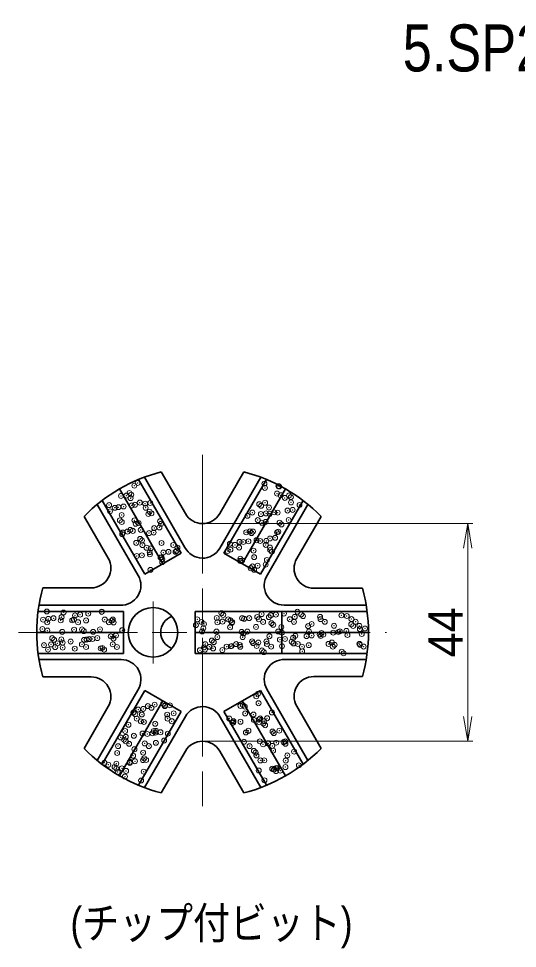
# Model space of a CAD drawing. Units: millimetres at full size, sheet at 1:2; details may follow other scales. Extents: x 2182 to 3862, y 1111 to 2299.
# Drawn here: x 3537.8 to 3638.5, y 1387.1 to 1575 of the extents above; entities that cross this region are included whole.
import ezdxf
from ezdxf.enums import TextEntityAlignment as Align

# ---------------------------------------------------------------- set-up
doc = ezdxf.new("R2010")
doc.units = ezdxf.units.MM
doc.header["$LTSCALE"] = 2
doc.header["$PDMODE"] = 32
doc.header["$PDSIZE"] = 1
doc.linetypes.add('CHAIN', pattern=[18.5, 12, -1.5, 3.5, -1.5])
for name, color, linetype, lineweight in [('1 外形線', 7, 'Continuous', 35), ('2 細い実線', 3, 'Continuous', 20), ('4 中心線', 1, 'CHAIN', 15), ('6 寸法線', 4, 'Continuous', 13), ('7 枠・タイトル', 7, 'Continuous', 13)]:
    doc.layers.add(name, color=color, linetype=linetype, lineweight=lineweight)
doc.layers.add('9文字', color=7, linetype='Continuous')
doc.styles.add('ＭＳ Ｐゴシック', font='')
doc.styles.get('ＭＳ Ｐゴシック').set_extended_font_data('MS PGothic')

# ---------------------------------------------------------------- blocks, each defined once
blk = doc.blocks.new('open_arrow')
at = {"color": 0, "linetype": 'Continuous', "lineweight": -2}
blk.add_lwpolyline([(7.5, 1.25), (0, 0), (7.5, -1.25)], dxfattribs=at)

msp = doc.modelspace()

# ---------------------------------------------------------------- linework, layer by layer
at = {"layer": '1 外形線'}
for p, q in [((3566.591, 1483.434), (3571.467, 1474.989)), ((3583.271, 1483.434), (3578.395, 1474.989)), ((3561.997, 1481.892), (3570.612, 1466.971)), ((3563.171, 1482.357), (3571.374, 1468.15)), ((3586.691, 1482.357), (3578.396, 1467.991)), ((3587.865, 1481.892), (3579.25, 1466.971)), ((3558.181, 1480.001), (3566.931, 1464.846)), ((3591.681, 1480.001), (3582.931, 1464.846)), ((3554.636, 1477.642), (3563.25, 1462.721)), ((3595.226, 1477.642), (3586.612, 1462.721)), ((3553.645, 1476.857), (3561.939, 1462.491)), ((3596.217, 1476.857), (3588.014, 1462.65)), ((3551.003, 1474.434), (3555.878, 1465.989)), ((3598.859, 1474.434), (3593.936, 1465.908)), ((3563.25, 1462.721), (3570.612, 1466.971)), ((3579.25, 1466.971), (3586.612, 1462.721)), ((3542.663, 1459.989), (3552.414, 1459.989)), ((3607.222, 1459.908), (3597.401, 1459.908)), ((3541.886, 1456.489), (3558.291, 1456.489)), ((3607.976, 1456.489), (3591.388, 1456.489)), ((3541.702, 1455.239), (3558.931, 1455.239)), ((3558.931, 1446.739), (3558.931, 1455.239)), ((3573.431, 1455.239), (3573.431, 1446.739)), ((3608.16, 1455.239), (3573.431, 1455.239)), ((3590.931, 1455.239), (3590.931, 1446.739)), ((3541.431, 1450.989), (3558.931, 1450.989)), ((3590.931, 1450.989), (3573.431, 1450.989)), ((3608.431, 1450.989), (3590.931, 1450.989)), ((3541.702, 1446.739), (3558.931, 1446.739)), ((3541.886, 1445.489), (3558.474, 1445.489)), ((3608.16, 1446.739), (3573.431, 1446.739)), ((3607.976, 1445.489), (3591.571, 1445.489)), ((3542.663, 1441.989), (3552.414, 1441.989)), ((3607.222, 1442.071), (3597.401, 1442.071)), ((3596.217, 1425.121), (3587.923, 1439.487)), ((3553.645, 1425.121), (3561.848, 1439.329)), ((3554.636, 1424.337), (3563.25, 1439.258)), ((3570.612, 1435.008), (3563.25, 1439.258)), ((3586.612, 1439.258), (3579.25, 1435.008)), ((3595.226, 1424.337), (3586.612, 1439.258)), ((3551.003, 1427.544), (3555.878, 1435.989)), ((3558.181, 1421.977), (3566.931, 1437.133)), ((3591.681, 1421.977), (3582.931, 1437.133)), ((3598.859, 1427.544), (3593.936, 1436.071)), ((3561.997, 1420.087), (3570.612, 1435.008)), ((3563.171, 1419.621), (3571.466, 1433.987)), ((3586.691, 1419.621), (3578.488, 1433.829)), ((3587.865, 1420.087), (3579.25, 1435.008)), ((3566.591, 1418.544), (3571.467, 1426.989)), ((3583.271, 1418.544), (3578.395, 1426.989))]:
    msp.add_line(p, q, dxfattribs=at)
msp.add_circle((3564.931, 1450.989), 5, dxfattribs=at)
for centre, radius, start, end in [((3574.931, 1450.989), 33.5, 104.41559, 135.58429), ((3574.931, 1450.989), 33.5, 44.41571, 75.58441), ((3574.931, 1476.989), 4, 210, 330), ((3574.929, 1469.993), 4.004, 207.41659, 330), ((3552.414, 1463.989), 4, 270, 30), ((3597.401, 1463.908), 4, 150, 270), ((3558.472, 1460.489), 4.004, 267.41659, 30), ((3591.388, 1460.493), 4.004, 147.41659, 270), ((3574.931, 1450.989), 33.5, 164.41554, 195.58423), ((3574.931, 1450.989), 33.5, 344.56055, 15.43968), ((3569.931, 1450.989), 3.447, 110.16589, 249.83411), ((3558.474, 1441.485), 4.004, 327.41659, 90), ((3591.39, 1441.489), 4.004, 87.41659, 210), ((3552.414, 1437.989), 4, 330, 90), ((3597.401, 1438.071), 4, 90, 210), ((3574.933, 1431.985), 4.004, 27.41659, 150), ((3574.931, 1424.989), 4, 30, 150), ((3574.931, 1450.989), 33.5, 224.41559, 255.58429), ((3574.931, 1450.989), 33.5, 284.41571, 315.58441)]:
    msp.add_arc(centre, radius, start, end, dxfattribs=at)
at = {"layer": '2 細い実線'}
for p in [(3561.157, 1480.634), (3561.819, 1481.182), (3587.428, 1481.041), (3590.243, 1480.542), (3590.403, 1480.481), (3558.46, 1478.564), (3559.554, 1478.646), (3560.146, 1479.148), (3560.515, 1478.81), (3587.527, 1480.185), (3589.966, 1479.038), (3590.696, 1478.702), (3592.394, 1478.657), (3556.048, 1476.714), (3560.398, 1478.108), (3560.609, 1476.641), (3561.283, 1476.78), (3562.255, 1477.216), (3563.325, 1476.998), (3564.366, 1477.136), (3586.382, 1476.902), (3586.75, 1476.564), (3587.554, 1477.187), (3591.539, 1478.165), (3592.763, 1478.319), (3592.789, 1477.254), (3594.503, 1476.725), (3556.243, 1475.46), (3557.206, 1476.163), (3557.942, 1476.29), (3558.585, 1474.711), (3558.983, 1476.427), (3563.434, 1476.174), (3563.987, 1474.905), (3564.246, 1475.392), (3564.614, 1475.054), (3584.976, 1475.209), (3586.704, 1474.898), (3587.745, 1475.035), (3588.347, 1476.219), (3588.49, 1474.969), (3589.371, 1475.249), (3590.092, 1475.184), (3592.087, 1475.607), (3593.128, 1475.744), (3558.233, 1473.636), (3558.602, 1473.299), (3561.17, 1473.637), (3561.409, 1472.927), (3562.013, 1473.1), (3566.354, 1473.46), (3566.525, 1472.902), (3583.987, 1474.54), (3586.083, 1473.683), (3586.926, 1473.145), (3587.68, 1473.334), (3590.481, 1473.145), (3590.85, 1472.807), (3592.311, 1473.694), (3558.821, 1471.155), (3559.786, 1471.354), (3560.342, 1471.704), (3560.827, 1471.491), (3562.453, 1471.705), (3564.113, 1471.052), (3565.049, 1471.166), (3565.169, 1472.063), (3566.21, 1472.2), (3583.734, 1471.2), (3584.469, 1471.39), (3584.837, 1471.052), (3585.102, 1471.355), (3589.962, 1471.211), (3590.218, 1471.331), (3558.711, 1470.857), (3561.535, 1469.073), (3562.333, 1469.88), (3562.701, 1469.542), (3566.651, 1469.049), (3582.404, 1469.285), (3583.164, 1469.254), (3584.205, 1469.391), (3585.831, 1469.605), (3586.577, 1469.458), (3587.806, 1469.48), (3588.548, 1469.962), (3589.589, 1470.099), (3562.785, 1468.629), (3563.628, 1468.092), (3564.239, 1467.198), (3564.441, 1467.948), (3567.013, 1467.127), (3568.054, 1467.264), (3569.013, 1468.641), (3569.474, 1467.265), (3569.68, 1467.478), (3569.857, 1468.103), (3579.992, 1467.435), (3580.447, 1468.896), (3580.565, 1467.702), (3581.47, 1468.663), (3582.313, 1468.126), (3585.228, 1467.502), (3587.698, 1468.674), (3588.541, 1468.137), (3588.568, 1467.634), (3588.937, 1467.296), (3561.63, 1466.419), (3562.671, 1466.556), (3564.297, 1466.77), (3566.432, 1466.124), (3566.665, 1466.158), (3566.801, 1465.786), (3582.53, 1465.432), (3582.556, 1465.878), (3582.924, 1465.54), (3585.349, 1466.192), (3587.932, 1465.626), (3564.4, 1463.621), (3566.777, 1465.195), (3584.664, 1463.946), (3585.008, 1464.318), (3585.354, 1463.648), (3586.049, 1464.455), (3587.675, 1464.669), (3543.462, 1455.205), (3546.451, 1454.064), (3546.851, 1455.008), (3549.167, 1454.421), (3550.208, 1454.558), (3551.834, 1454.772), (3554.551, 1455.13), (3554.603, 1455.169), (3578.73, 1454.855), (3579.098, 1454.517), (3585.979, 1454.089), (3586.851, 1454.678), (3588.31, 1454.065), (3588.696, 1454.447), (3589.737, 1454.584), (3591.363, 1454.798), (3593.545, 1454.132), (3594.079, 1455.156), (3594.854, 1454.609), (3595.222, 1454.272), (3598.661, 1454.108), (3602.974, 1454.433), (3604.063, 1454.302), (3542.718, 1453.559), (3543.561, 1453.022), (3543.784, 1453.713), (3544.825, 1453.85), (3546.286, 1453.422), (3548.591, 1453.414), (3548.946, 1453.571), (3549.789, 1453.033), (3551.402, 1453.397), (3555.174, 1453.582), (3556.017, 1453.045), (3556.594, 1453.345), (3556.804, 1453.592), (3556.962, 1453.007), (3573.586, 1452.458), (3573.859, 1453.616), (3574.702, 1453.079), (3575.212, 1452.672), (3577.792, 1453.895), (3577.929, 1453.03), (3578.97, 1453.167), (3580.087, 1453.627), (3580.596, 1453.381), (3580.838, 1452.923), (3580.931, 1453.09), (3582.908, 1453.871), (3583.312, 1453.738), (3584.353, 1453.875), (3586.316, 1453.639), (3587.159, 1453.101), (3588.841, 1452.854), (3589.21, 1452.516), (3592.544, 1453.65), (3593.387, 1453.113), (3596.249, 1452.257), (3596.962, 1452.677), (3598.772, 1453.661), (3599.615, 1453.124), (3601.485, 1452.324), (3604.965, 1452.608), (3605, 1453.673), (3605.334, 1452.271), (3605.844, 1453.135), (3606.601, 1452.299), (3542.579, 1451.659), (3543.588, 1451.352), (3546.597, 1451.088), (3548.99, 1451.546), (3550.581, 1451.59), (3550.95, 1451.252), (3552.825, 1451.099), (3554.225, 1451.613), (3557.436, 1450.332), (3558.702, 1451.413), (3574.826, 1451.167), (3575.095, 1451.826), (3577.739, 1451.144), (3580.496, 1452.02), (3582.829, 1451.099), (3583.198, 1450.761), (3583.967, 1451.156), (3585.732, 1452.087), (3590.195, 1451.167), (3590.848, 1452.062), (3590.95, 1450.922), (3593.671, 1450.279), (3595.923, 1450.22), (3596.423, 1451.178), (3596.965, 1450.357), (3598.59, 1450.571), (3598.787, 1450.254), (3598.953, 1450.853), (3599.321, 1450.515), (3601.307, 1450.929), (3602.348, 1451.066), (3602.652, 1451.19), (3603.974, 1451.28), (3604.189, 1450.449), (3606.691, 1451.638), (3607.074, 1450.676), (3607.732, 1451.775), (3542.911, 1448.419), (3544.333, 1448.551), (3544.569, 1449.835), (3544.938, 1449.497), (3545.628, 1448.777), (3546.412, 1449.568), (3546.669, 1448.914), (3548.295, 1449.128), (3550.561, 1448.562), (3551.011, 1449.486), (3551.528, 1449.543), (3552.052, 1449.623), (3552.69, 1449.658), (3553.678, 1449.837), (3556.395, 1450.195), (3556.789, 1448.574), (3556.93, 1449.738), (3575.474, 1448.608), (3576.817, 1449.343), (3577.185, 1449.006), (3577.918, 1450.042), (3581.702, 1448.619), (3582.44, 1448.445), (3583.034, 1450.017), (3584.938, 1449.167), (3585.156, 1448.803), (3586.197, 1448.94), (3587.823, 1449.154), (3587.931, 1448.63), (3588.436, 1450.212), (3590.54, 1449.512), (3591.581, 1449.649), (3592.941, 1449.098), (3593.207, 1449.863), (3593.309, 1448.76), (3594.159, 1448.642), (3596.375, 1448.403), (3600.387, 1448.653), (3601.061, 1448.921), (3601.611, 1448.47), (3606.616, 1448.664), (3606.727, 1448.446), (3543.714, 1447.498), (3545.176, 1448.014), (3546.678, 1447.902), (3549.116, 1447.693), (3551.404, 1448.025), (3554.351, 1447.76), (3554.681, 1447.834), (3555.049, 1447.496), (3557.633, 1448.036), (3574.389, 1447.385), (3575.221, 1447.972), (3575.43, 1447.522), (3576.318, 1448.07), (3577.056, 1447.736), (3578.925, 1447.411), (3579.773, 1448.094), (3580.622, 1448.167), (3580.814, 1448.231), (3582.546, 1448.082), (3585.858, 1448.233), (3586.928, 1447.342), (3587.297, 1447.005), (3588.774, 1448.093), (3590.974, 1448.209), (3595.002, 1448.104), (3595.049, 1447.166), (3601.231, 1448.116), (3603.052, 1447.097), (3603.421, 1446.759), (3607.459, 1448.127), (3585.776, 1438.065), (3586.128, 1438.574), (3561.927, 1435.388), (3562.968, 1435.525), (3563.899, 1436.086), (3564.594, 1435.739), (3565.247, 1436.369), (3566.979, 1436.565), (3567.31, 1436.097), (3567.347, 1436.227), (3568.351, 1436.234), (3582.584, 1436.12), (3583.102, 1436.319), (3583.471, 1435.981), (3586.235, 1436.672), (3560.966, 1434.809), (3561.335, 1434.472), (3561.635, 1433.549), (3562.669, 1434.39), (3567.785, 1434.366), (3567.863, 1433.56), (3569.087, 1434.633), (3580.32, 1433.583), (3583.538, 1434.603), (3585.211, 1434.387), (3586.346, 1433.424), (3586.548, 1433.594), (3587.972, 1433.639), (3588.94, 1434.797), (3559.971, 1432.32), (3562.479, 1433.012), (3563.075, 1432.877), (3565.373, 1432.515), (3568.707, 1433.023), (3580.962, 1432.716), (3581.126, 1432.752), (3581.163, 1433.046), (3582.588, 1432.93), (3585.305, 1433.287), (3586.361, 1432.819), (3587.202, 1432.563), (3587.392, 1433.057), (3587.57, 1432.225), (3558.387, 1429.744), (3559.286, 1431.066), (3559.428, 1429.881), (3561.054, 1430.095), (3562.795, 1430.537), (3563.771, 1430.452), (3564.812, 1430.589), (3565.066, 1431.053), (3565.434, 1430.715), (3565.515, 1431.078), (3566.438, 1430.803), (3567.911, 1430.512), (3583.664, 1430.749), (3584.2, 1431.112), (3589.066, 1430.944), (3589.31, 1430.631), (3590.428, 1431.123), (3557.865, 1427.992), (3559.053, 1429.298), (3559.422, 1428.96), (3560.097, 1428.467), (3563.25, 1428.541), (3564.094, 1428.004), (3565.499, 1428.661), (3567.174, 1429.121), (3583.298, 1428.875), (3584.432, 1427.994), (3586.487, 1428.965), (3587.149, 1428.352), (3588.164, 1428.586), (3588.19, 1428.489), (3589.007, 1428.049), (3589.816, 1428.703), (3591.301, 1428.807), (3591.604, 1428.941), (3591.669, 1428.469), (3557.686, 1426.616), (3560.902, 1426.058), (3561.162, 1427.366), (3562.921, 1426.683), (3585.289, 1427.051), (3585.657, 1426.713), (3585.815, 1426.103), (3589.192, 1427.09), (3592.043, 1426.115), (3593.409, 1426.874), (3555.107, 1424.638), (3555.889, 1424.236), (3557.515, 1424.45), (3560.223, 1424.613), (3560.231, 1424.808), (3561.272, 1424.945), (3562.898, 1425.159), (3563.153, 1425.541), (3563.521, 1425.204), (3586.613, 1425.111), (3587.397, 1425.119), (3591.73, 1425.087), (3594.376, 1424.125), (3557.14, 1423.786), (3557.509, 1423.448), (3557.812, 1422.763), (3558.637, 1423.521), (3559.481, 1422.984), (3563.047, 1422.829), (3586.276, 1423.059), (3588.993, 1423.416), (3589.318, 1423.236), (3589.388, 1423.295), (3589.756, 1422.957), (3589.779, 1423.578), (3590.034, 1423.553), (3590.622, 1423.041), (3591.66, 1423.767), (3559.249, 1421.854), (3562.517, 1421.05), (3587.43, 1421.095)]:
    msp.add_point(p, dxfattribs=at)
at = {"layer": '4 中心線'}
for p, q in [((3574.931, 1486.874), (3574.931, 1415.104)), ((3564.931, 1457.248), (3564.931, 1444.73)), ((3537.777, 1450.989), (3612.085, 1450.989))]:
    msp.add_line(p, q, dxfattribs=at)
at = {"layer": '6 寸法線'}
for p, q in [((3574.993, 1472.989), (3629.492, 1472.989)), ((3628.492, 1472.989), (3628.492, 1428.989)), ((3574.993, 1428.989), (3629.492, 1428.989))]:
    msp.add_line(p, q, dxfattribs=at)

# ---------------------------------------------------------------- block references
at = {"layer": '6 寸法線', "xscale": 0.667, "yscale": 0.667}
for p, rotation in [((3628.492, 1472.989), 270), ((3628.492, 1428.989), 90)]:
    msp.add_blockref('open_arrow', p, dxfattribs=dict(at, rotation=rotation))

# ---------------------------------------------------------------- texts
at = {"layer": '6 寸法線', "style": 'ＭＳ Ｐゴシック'}
msp.add_text('44', height=6.928, rotation=90, dxfattribs=at).set_placement((3623.992, 1450.989), align=Align.MIDDLE_CENTER)
at = {"layer": '7 枠・タイトル', "style": 'ＭＳ Ｐゴシック', "width": 0.85}
msp.add_text('(チップ付ビット)', height=6.433, dxfattribs=at).set_placement((3576.731, 1392.271), align=Align.MIDDLE_CENTER)
at = {"layer": '9文字', "style": 'ＭＳ Ｐゴシック', "width": 0.85}
msp.add_text('5.SP29ビット', height=9.501, dxfattribs=at).set_placement((3683.057, 1569.107), align=Align.MIDDLE_RIGHT)

doc.saveas('drawing.dxf')
